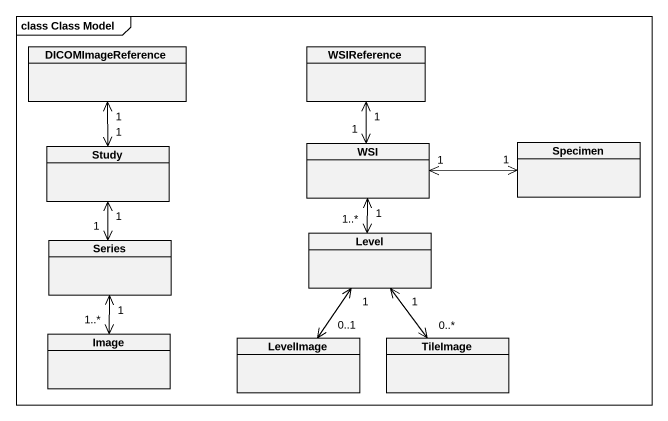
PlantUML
@startuml
mainframe class Class Model
hide circle
hide empty members
class DICOMImageReference
class WSIReference
class Study
class WSI
class Specimen
class Series
class Level
class Image
class LevelImage
class TileImage
DICOMImageReference "1" <--> "1" Study
WSIReference "1" <--> "1" WSI
Study "1" <--> "1" Series
WSI "1" <-right-> "1" Specimen
WSI "1" <--> "1..*" Level
Series "1" <--> "1..*" Image
Level "1" <--> "0..1" LevelImage
Level "1" <--> "0..*" TileImage
@enduml
